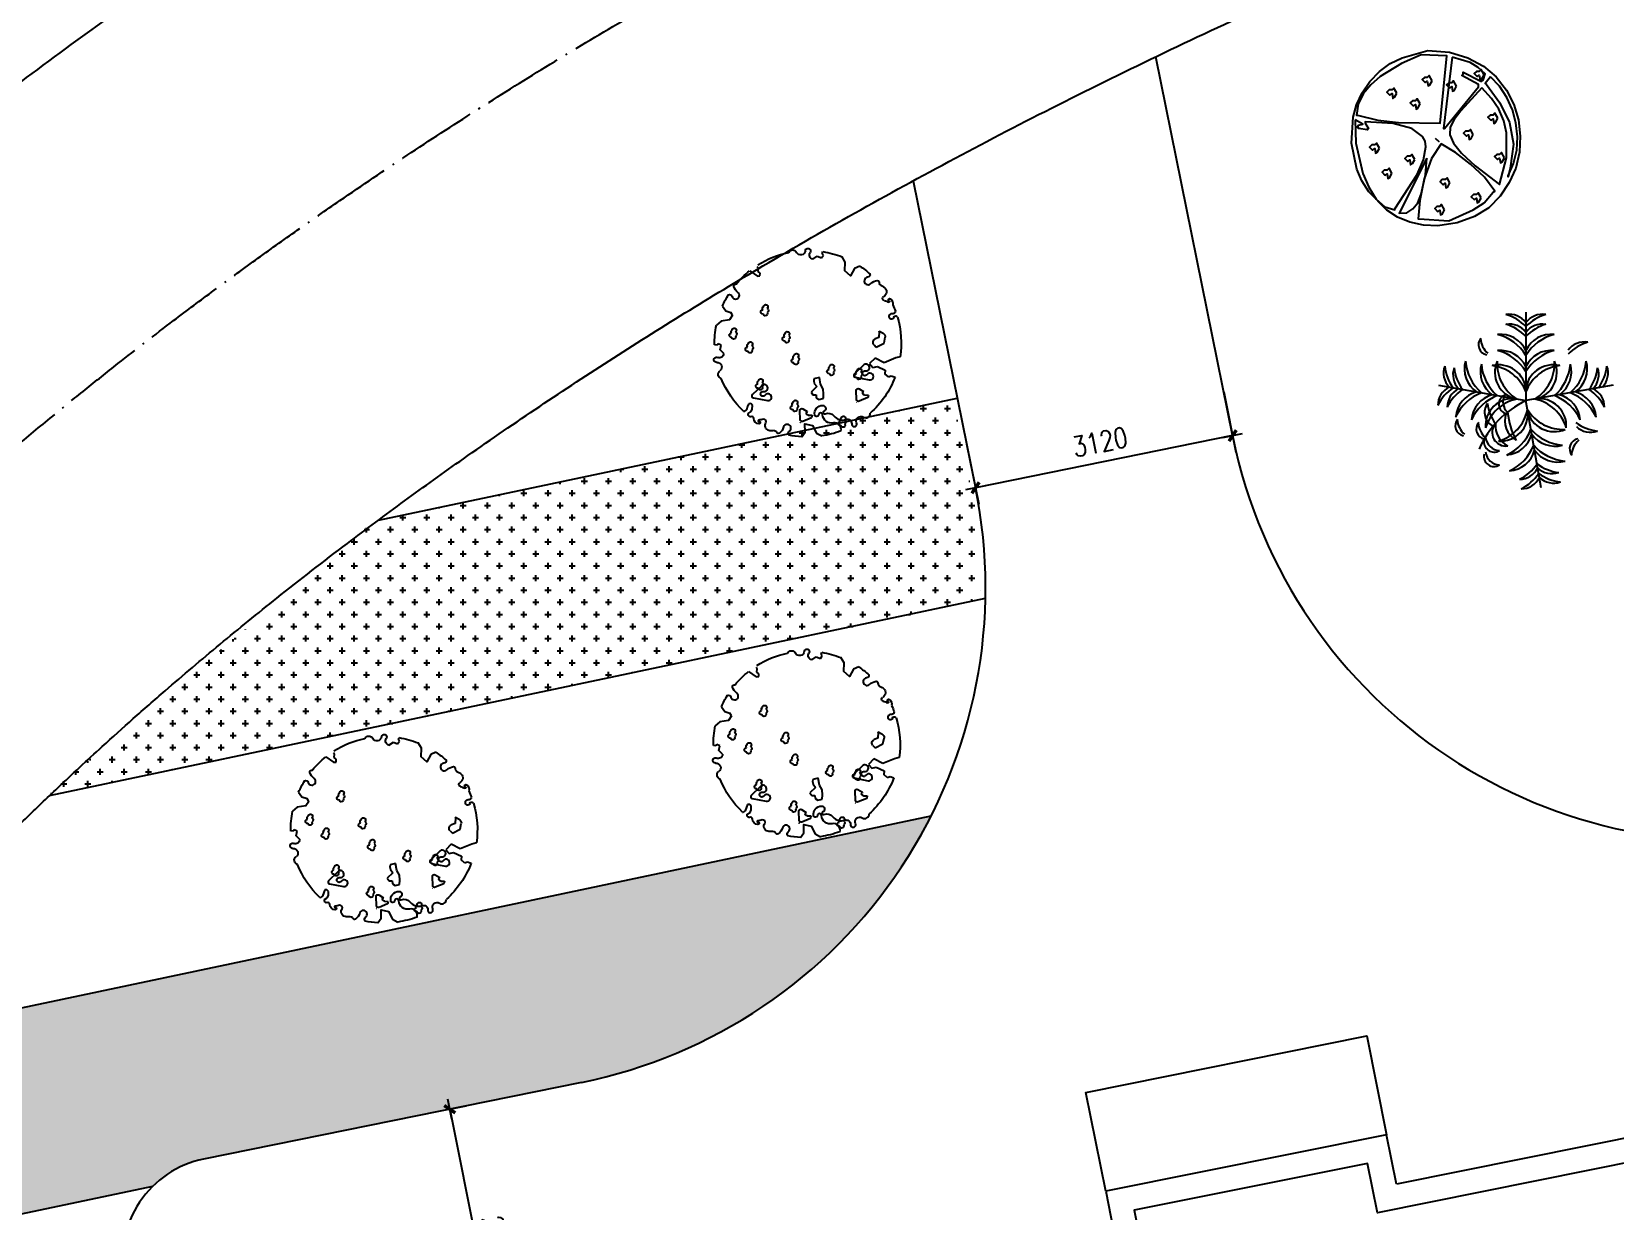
# Model space of a CAD drawing. Extents: x 1035948 to 1665131, y -158296 to 142149.
# Drawn here: x 1353383 to 1372207, y 39292 to 53311 of the extents above; entities that cross this region are included whole.
import ezdxf

# ---------------------------------------------------------------- set-up
doc = ezdxf.new("R2010")
doc.units = 0
doc.header["$LTSCALE"] = 200
doc.header["$MEASUREMENT"] = 0
doc.linetypes.add('ACAD_ISO04W100', pattern=[30.5, 24, -3, 0.5, -3])
doc.layers.get('0').update_dxf_attribs({"linetype": 'CONTINUOUS'})
doc.layers.get('DEFPOINTS').update_dxf_attribs({"linetype": 'CONTINUOUS'})
for name, color, linetype in [('DL', 21, 'CONTINUOUS'), ('LMLK', 123, 'CONTINUOUS'), ('WLL1', 7, 'CONTINUOUS'), ('ZXX', 6, 'ACAD_ISO04W100'), ('夹竹桃', 7, 'CONTINUOUS'), ('景观1', 7, 'CONTINUOUS'), ('桂花', 7, 'CONTINUOUS'), ('紫薇', 7, 'CONTINUOUS'), ('红花继木', 7, 'CONTINUOUS'), ('蜀桧柏', 7, 'CONTINUOUS')]:
    doc.layers.add(name, color=color, linetype=linetype)
doc.styles.add('DIM_FONT', font='SIMPLEX.shx', dxfattribs={"width": 0.8})
doc.styles.add('HZTXT', font='COMPLEX', dxfattribs={"width": 0.75, "bigfont": 'HZTXT'})
doc.dimstyles.new('DIMN80', dxfattribs={"dimscale": 0.8, "dimtxt": 300, "dimasz": 1, "dimexe": 250, "dimexo": 300, "dimgap": 150, "dimtad": 1, "dimdec": 0, "dimzin": 0, "dimdsep": 46, "dimtxsty": 'DIM_FONT', "dimblk": '_DIMX', "dimcen": 0.09, "dimclrt": 7, "dimadec": 0, "dimazin": 0, "dimtfac": 1, "dimtdec": 0, "dimtix": 1, "dimtmove": 2, "dimatfit": 3, "dimldrblk": '_DIMX', "dimfxl": 0, "dimtolj": 1, "dimtzin": 0, "dimarcsym": 0})

# ---------------------------------------------------------------- blocks, each defined once
blk = doc.blocks.new('ZW22')
at = {"layer": '夹竹桃', "color": 3}
for p in [(-13, 2258), (-2229, 398), (2203, 398), (378, -2208)]:
    blk.add_line(p, (-13, 8), dxfattribs=at)
for centre, radius, start, end in [((-431, 1684), 519, 36.29, 99.6243), ((-853, 1076), 1169, 44.0763, 73.3794), ((406, 1684), 519, 80.3757, 143.71), ((827, 1076), 1169, 106.6206, 135.9237), ((-663, 976), 719, 25.2489, 95.3937), ((-1042, 528), 1206, 31.3712, 75.0366), ((-431, 1436), 519, 36.29, 99.6243), ((-853, 828), 1169, 44.0763, 73.3794), ((406, 1436), 519, 80.3757, 143.71), ((827, 828), 1169, 106.6206, 135.9237), ((638, 976), 719, 84.6063, 154.7511), ((1017, 528), 1206, 104.9634, 148.6288), ((-958, 1428), 259, 139.742, 258.7475), ((-607, 1633), 563, 184.618, 228.2106), ((-663, 567), 719, 25.2489, 95.3937), ((-1042, 118), 1206, 31.3712, 75.0366), ((638, 567), 719, 84.6063, 154.7511), ((1017, 118), 1206, 104.9634, 148.6288), ((1477, 982), 519, 80.3757, 143.71), ((1899, 374), 1169, 106.6206, 135.9237), ((-1587, 710), 519, 160.3757, 223.71), ((-915, 1019), 1169, 186.6206, 215.9237), ((-1347, 668), 519, 160.3757, 223.71), ((-675, 977), 1169, 186.6206, 215.9237), ((-854, 817), 719, 164.6063, 234.7511), ((-346, 1112), 1206, 184.9634, 228.6288), ((-451, 745), 719, 164.6063, 234.7511), ((57, 1041), 1206, 184.9634, 228.6288), ((-708, 218), 701, 3.4259, 103.6346), ((-999, -154), 1061, 21.6665, 83.1878), ((-100, 728), 701, 156.3654, 256.5741), ((317, 950), 1061, 176.8122, 238.3335), ((682, 218), 701, 76.3654, 176.5741), ((973, -154), 1061, 96.8122, 158.3335), ((-343, 950), 1061, 301.6665, 3.1878), ((74, 728), 701, 283.4259, 23.6346), ((-83, 1041), 1206, 311.3712, 355.0366), ((425, 745), 719, 305.2489, 15.3937), ((320, 1112), 1206, 311.3712, 355.0366), ((828, 817), 719, 305.2489, 15.3937), ((649, 977), 1169, 324.0763, 353.3794), ((1321, 668), 519, 316.29, 19.6243), ((886, 1019), 1169, 324.0763, 353.3794), ((1558, 710), 519, 316.29, 19.6243), ((-1732, -114), 519, 116.29, 179.6243), ((-1207, -635), 1169, 124.0763, 153.3794), ((-1493, -157), 519, 116.29, 179.6243), ((-967, -677), 1169, 124.0763, 153.3794), ((-1080, -465), 719, 105.2489, 175.3937), ((-704, -916), 1206, 111.3712, 155.0366), ((-677, -536), 719, 105.2489, 175.3937), ((-301, -987), 1206, 111.3712, 155.0366), ((1033, -2187), 2431, 115.4772, 156.6585), ((-341, -640), 701, 83.4259, 183.6346), ((-25, -991), 1061, 101.6665, 163.1878), ((-446, -77), 253, 114.2257, 255.1279), ((-245, -19), 351, 150.4398, 228.6694), ((-1, -991), 1061, 16.8122, 78.3335), ((315, -640), 701, 356.3654, 96.5741), ((275, -987), 1206, 24.9634, 68.6288), ((651, -536), 719, 4.6063, 74.7511), ((678, -916), 1206, 24.9634, 68.6288), ((1054, -465), 719, 4.6063, 74.7511), ((941, -677), 1169, 26.6206, 55.9237), ((1467, -157), 519, 0.3757, 63.71), ((-671, -289), 391, 144.9865, 244.4034), ((124, 84), 1125, 187.5759, 215.8942), ((-1012, -5), 1061, 286.8122, 348.3335), ((-661, -320), 701, 266.3654, 6.5741), ((37, -498), 583, 161.4477, 239.3672), ((1416, -104), 1901, 185.4007, 208.139), ((708, -79), 701, 193.4259, 293.6346), ((930, 338), 1061, 211.6665, 273.1878), ((-1550, -630), 259, 139.742, 258.7475), ((-1199, -426), 563, 184.618, 228.2106), ((-1014, -715), 259, 139.742, 258.7475), ((-664, -510), 563, 184.618, 228.2106), ((-526, -800), 345, 138.8744, 278.9763), ((-226, -635), 562, 173.7536, 244.097), ((-1008, -280), 1206, 294.9634, 338.6288), ((1020, 77), 1206, 221.3712, 265.0366), ((1941, 397), 1169, 234.0763, 263.3794), ((1631, -275), 519, 226.29, 289.6243), ((-823, -1042), 257, 167.0577, 302.8533), ((-676, -897), 360, 185.1845, 268.654), ((-556, -656), 719, 274.6063, 344.7511), ((-936, -683), 1206, 294.9634, 338.6288), ((725, -430), 719, 215.2489, 285.3937), ((1091, -326), 1206, 221.3712, 265.0366), ((1355, -1214), 259, 101.2525, 220.258), ((1705, -1419), 563, 131.7894, 175.382), ((-823, -1408), 257, 167.0577, 302.8533), ((-676, -1264), 360, 185.1845, 268.654), ((-485, -1059), 719, 274.6063, 344.7511), ((-697, -946), 1169, 296.6206, 325.9237), ((796, -833), 719, 215.2489, 285.3937), ((957, -655), 1169, 234.0763, 263.3794), ((-177, -1472), 519, 270.3757, 333.71), ((-655, -1188), 1169, 296.6206, 325.9237), ((-134, -1714), 519, 270.3757, 333.71), ((647, -1327), 519, 226.29, 289.6243), ((999, -896), 1169, 234.0763, 263.3794), ((690, -1568), 519, 226.29, 289.6243)]:
    blk.add_arc(centre, radius, start, end, dxfattribs=at)
at = {"layer": '夹竹桃', "color": 3, "width": 0.8, "flags": 9}
for tag in ['YSIZE', 'XSIZE']:
    blk.add_attdef(tag, (260, -67), '', height=2.5, dxfattribs=at)
blk = doc.blocks.new('ZW05')
at = {"layer": '桂花', "color": 3, "linetype": 'Continuous'}
for points in [[(-114, 1934), (376, 1896), (799, 1768), (1153, 1579), (1447, 1330), (1682, 1028), (1848, 703), (1953, 349), (1991, -21), (1976, -391), (1893, -753), (1742, -1085), (1538, -1395), (1274, -1659), (949, -1862), (557, -2006), (112, -2074), (-220, -2059), (-530, -1991), (-809, -1878), (-1058, -1719), (-1465, -1296), (-1624, -1047), (-1737, -776), (-1866, -187), (-1828, 409), (-1745, 696), (-1616, 968), (-1443, 1224), (-1224, 1451), (-975, 1639), (-703, 1768), (-114, 1934)], [(-266, 1836), (-718, 1639), (-1209, 1337), (-1420, 1149), (-1594, 945), (-1707, 711), (-1752, 455), (-1722, 455), (-1262, 341), (-786, 288), (165, 273), (316, 1813), (-266, 1836)], [(436, 1783), (240, 152), (263, 152), (1040, 1103), (1040, 1156), (663, 1360), (693, 1405), (693, 1436), (1093, 1232), (1115, 1232), (1115, 1254), (1146, 1254), (1191, 1405), (1033, 1549), (851, 1662), (436, 1783)], [(1319, 1330), (1191, 1179), (1221, 1156), (1531, 741), (1750, 288), (1840, -210), (1765, -753), (1719, -957), (1719, -934), (1840, -647), (1916, -346), (1931, -36), (1893, 281), (1818, 575), (1689, 862), (1523, 1119), (1319, 1330)], [(1115, 1081), (640, 553), (482, 356), (391, 183), (384, 9), (466, -187), (655, -413), (965, -700), (1523, -1130), (1682, -519), (1682, 54), (1621, 326), (1508, 590), (1342, 839), (1115, 1081)], [(-1775, 349), (-1760, -187), (-1601, -874), (-1465, -1191), (-1299, -1462), (-1103, -1643), (-869, -1712), (-869, -1689), (-364, -897), (-213, -564), (-160, -270), (-182, -142), (-243, -28), (-484, 152), (-907, 266), (-1548, 304), (-1548, 273), (-1473, 152), (-1495, 152), (-1495, 122), (-1699, 152), (-1699, 175), (-1722, 175), (-1699, 228), (-1601, 251), (-1775, 349)], [(187, -202), (-32, -534), (-198, -1002), (-303, -1493), (-341, -1915), (-318, -1915), (361, -1960), (919, -1712), (1168, -1545), (1380, -1304), (1417, -1281), (1176, -964), (859, -663), (519, -398), (187, -202)], [(59, -74), (134, -149), (59, -74)], [(-137, -526), (-771, -1787), (-598, -1780), (-462, -1689), (-348, -1545), (-266, -1349), (-167, -911), (-137, -526)]]:
    blk.add_lwpolyline(points, dxfattribs=at)
at = {"layer": '桂花', "color": 51, "linetype": 'ByBlock', "elevation": 4620}
for points in [[(1169, 1381), (1102, 1498), (1060, 1457), (993, 1457), (942, 1407), (1009, 1340), (1060, 1373), (1076, 1264), (1119, 1289)], [(-21, 1245), (-88, 1361), (-129, 1320), (-196, 1320), (-247, 1270), (-180, 1203), (-129, 1236), (-113, 1128), (-71, 1152)], [(540, 1122), (473, 1239), (431, 1197), (364, 1197), (313, 1147), (380, 1080), (431, 1113), (447, 1005), (490, 1029)], [(-828, 958), (-895, 1075), (-936, 1033), (-1003, 1033), (-1054, 983), (-987, 916), (-936, 949), (-920, 841), (-877, 865)], [(-294, 712), (-361, 829), (-403, 787), (-470, 787), (-521, 737), (-454, 670), (-403, 703), (-387, 595), (-344, 619)], [(1483, 384), (1416, 501), (1375, 459), (1308, 459), (1257, 409), (1324, 343), (1375, 375), (1391, 267), (1433, 291)], [(923, 15), (856, 132), (814, 90), (747, 90), (696, 41), (763, -26), (814, 6), (830, -102), (873, -78)], [(-1224, -299), (-1291, -182), (-1332, -224), (-1399, -224), (-1451, -274), (-1384, -341), (-1332, -308), (-1317, -416), (-1274, -392)], [(-417, -559), (-484, -442), (-526, -483), (-593, -483), (-644, -533), (-577, -600), (-526, -567), (-510, -676), (-467, -652)], [(1634, -518), (1567, -401), (1525, -442), (1458, -442), (1407, -492), (1474, -559), (1525, -526), (1541, -635), (1584, -611)], [(-937, -873), (-1004, -756), (-1045, -798), (-1112, -798), (-1164, -848), (-1097, -914), (-1045, -882), (-1030, -990), (-987, -966)], [(389, -1092), (322, -975), (281, -1016), (214, -1016), (163, -1066), (230, -1133), (281, -1100), (297, -1209), (339, -1184)], [(1100, -1433), (1033, -1317), (992, -1358), (925, -1358), (874, -1408), (941, -1475), (992, -1442), (1008, -1550), (1051, -1526)], [(266, -1707), (199, -1590), (158, -1631), (91, -1631), (40, -1681), (107, -1748), (158, -1715), (174, -1823), (216, -1799)]]:
    blk.add_lwpolyline(points, close=True, dxfattribs=at)
blk = doc.blocks.new('ZW13')
at = {"layer": '紫薇', "color": 3}
for p, q in [((-1033, 1582), (-1063, 1618)), ((-1046, 1548), (-1033, 1582)), ((-924, 1578), (-990, 1515)), ((-822, 1560), (-924, 1578)), ((243, 1809), (253, 1845)), ((274, 1753), (243, 1809)), ((250, 1705), (274, 1753)), ((274, 1655), (250, 1705)), ((324, 1670), (274, 1655)), ((422, 1828), (324, 1670)), ((-990, 1515), (-1046, 1548)), ((1517, 686), (1559, 736)), ((1568, 611), (1517, 686)), ((1559, 736), (1590, 717)), ((1590, 717), (1631, 741)), ((1532, 513), (1568, 611)), ((1404, -656), (1418, -610)), ((1418, -610), (1460, -598)), ((1460, -598), (1497, -635)), ((-1674, -896), (-1580, -884)), ((-1580, -884), (-1329, -883)), ((-1329, -883), (-1200, -731)), ((-1180, -902), (-1297, -1025)), ((-1200, -731), (-1060, -788)), ((-1091, -884), (-1180, -902)), ((-1060, -788), (-1091, -884)), ((-35, -659), (75, -637)), ((-4, -790), (-35, -659)), ((-17, -900), (-4, -790)), ((13, -991), (-17, -900)), ((75, -637), (95, -676)), ((105, -728), (84, -803)), ((84, -803), (229, -858)), ((95, -676), (105, -728)), ((216, -923), (158, -948)), ((229, -858), (216, -923)), ((1436, -724), (1404, -656)), ((1474, -759), (1436, -724)), ((1540, -768), (1474, -759)), ((1497, -635), (1551, -696)), ((1551, -696), (1600, -704)), ((-1364, -1174), (-1421, -1230)), ((-1302, -1175), (-1364, -1174)), ((-1302, -1175), (-1261, -1091)), ((-1297, -1025), (-1261, -1091)), ((-675, -1166), (-736, -1251)), ((-736, -1251), (-725, -1257)), ((-546, -1346), (-611, -1174)), ((52, -1068), (13, -991)), ((137, -1054), (52, -1068)), ((179, -1005), (137, -1054)), ((158, -948), (179, -1005)), ((-728, -1322), (-797, -1354)), ((-797, -1354), (-767, -1396)), ((-767, -1396), (-581, -1396)), ((-767, -1396), (-767, -1396))]:
    blk.add_line(p, q, dxfattribs=at)
at = {"layer": '紫薇', "color": 6}
for p, q in [((1075, 1145), (1086, 1208)), ((-1538, -337), (-1485, -277)), ((-1481, -278), (-1431, -379)), ((-1482, -524), (-1546, -426)), ((-1307, -535), (-1482, -524)), ((-1431, -379), (-1353, -379)), ((-1285, -480), (-1307, -535)), ((509, -1103), (448, -1188)), ((448, -1188), (459, -1194)), ((638, -1283), (573, -1112)), ((456, -1259), (387, -1292)), ((387, -1292), (417, -1333)), ((417, -1333), (417, -1333)), ((417, -1333), (603, -1333))]:
    blk.add_line(p, q, dxfattribs=at)
at = {"layer": '紫薇', "color": 3}
for points in [[(996, 1554, 0.458896), (940, 1494, -1.384087), (802, 1522, 0.154486), (834, 1666, 0.399915), (802, 1694, 0.046838), (770, 1690, -0.59472)], [(-1754, 851, 0.458896), (-1685, 807, -1.384087), (-1689, 666, 0.154486), (-1836, 672, 0.399915), (-1858, 637, 0.046838), (-1848, 606, -0.59472)], [(1091, -370), (1320, -458, -0.607385), (1327, -523), (1091, -680, -1.869813), (1091, -566, 1.869813), (1091, -484, -1.869813), (1091, -370, -3.299345)], [(-928, -774), (-699, -862, -0.607385), (-692, -927), (-928, -1084, -1.869813), (-928, -969, 1.869813), (-928, -888, -1.869813), (-928, -774, -3.299345)], [(1200, -1282, 0.03423), (1256, -1262, 0.063985), (1294, -1239, 0.500016), (1289, -1073, -0.670073), (1307, -992, 0.019354), (1401, -973, -1.005451), (1407, -997, 1.082377), (1421, -1042, 0.409629), (1480, -903, -0.56295), (1521, -849, 0.100146), (1533, -848, 0.066196)], [(-21, -1800, -0.54974), (57, -1596, 0.452185), (192, -1364, -0.925414), (266, -1332, 0.875639), (338, -1307, 0.465482), (118, -1191, 0.808244), (139, -1309, -0.987341), (138, -1363, 0.341272), (-9, -1474, -0.323697), (-201, -1629, 0.546166), (-271, -1751, -1.29929), (-368, -1773, 0.756879), (-537, -1718, -0.622428), (-692, -1698, -1.164409)], [(961, -1481, 0.458896), (923, -1408, -1.384087), (997, -1288, 0.154486), (1121, -1367, 0.399915), (1158, -1347, 0.046838), (1165, -1315, -0.59472)]]:
    blk.add_lwpolyline(points, format="xyb", dxfattribs=at)
for points in [[(-1627, 1070), (-1512, 1066), (-1383, 963), (-1319, 1100), (-1392, 1256), (-1373, 1376)], [(1189, 1391), (1165, 1279), (1086, 1208)], [(1075, 1145), (1165, 1083), (1331, 1128), (1446, 1088)], [(741, -1606), (644, -1546), (583, -1392), (459, -1479), (445, -1650), (369, -1744)]]:
    blk.add_lwpolyline(points, dxfattribs=at)
for centre, radius, start, end in [((-489, 1800), 86.7, 48.8054, 176.4026), ((-84, 49), 1850, 80.2804, 100.8372), ((-84, 49), 1850, 121.957, 134.1734), ((-795, 1744), 51.7, 27.9173, 237.5825), ((-868, 1630), 83.4, 303.0151, 57.5825), ((-668, 1812), 92.2, 207.9173, 356.4026), ((-84, 49), 1850, 62.488, 74.1006), ((-84, 49), 1850, 62.488, 63.9699), ((-84, 49), 1850, 46.511, 54.4587), ((-84, 49), 1850, 146.511, 154.4587), ((-84, 49), 1850, 21.957, 34.1734), ((-1825, 437), 104, 158.5919, 264.8551), ((-1761, 412), 173, 143.9475, 158.5919), ((-1546, 256), 438, 136.1057, 143.9475), ((-84, 49), 1850, 162.488, 163.9699), ((-1838, 289), 44.5, 309.5553, 84.8551), ((1609, 546), 83.4, 203.0151, 317.5825), ((1753, 318), 92.2, 107.9173, 256.4026), ((1709, 455), 51.7, 287.9173, 137.5825), ((-1848, 175), 108, 142.4288, 217.9242), ((-84, 49), 1850, 178.1396, 182.3727), ((-1915, 227), 23.2, 313.3673, 142.4288), ((-1890, 200), 12.7, 133.3673, 313.9902), ((-1021, -700), 1238, 129.5553, 133.9902), ((-84, 49), 1850, 336.1791, 0.8372), ((1711, 144), 86.7, 308.8054, 76.4026), ((-1808, 85), 168, 222.2525, 236.3782), ((-2163, -40), 263, 335.2731, 339.249), ((-84, 49), 1850, 186.1791, 210.7411), ((-1884, -145), 34.6, 31.2858, 159.249), ((-1891, -39), 18, 236.3782, 309.7518), ((-1838, -103), 64.9, 20.3451, 129.7518), ((-1819, -106), 41.5, 211.2858, 313.2681), ((-1826, -99), 51.6, 313.2681, 20.3451), ((-84, 49), 1850, 330.9986, 332.3727), ((1525, -778), 18, 26.3782, 33.1764), ((1391, -844), 168, 12.2525, 26.3782), ((1760, -913), 263, 125.2731, 127.4492), ((-84, 49), 1850, 223.7489, 250.8372), ((-645, -1187), 36.8, 20.6116, 144.353), ((-743, -1289), 36.8, 294.914, 60.505), ((-581, -1359), 36.8, 270, 20.6116), ((-531, -1393), 2.21, 270, 20.6116), ((-160, -1589), 42.9, 25.545, 262.4723), ((-84, 49), 1850, 296.511, 304.4587), ((-84, 49), 1850, 312.488, 313.9699), ((-142, -1658), 42.9, 138.3085, 269.9924), ((-100, -1709), 42.9, 169.0267, 9.3228), ((-127, -1613), 42.9, 349.4417, 82.4723), ((-70, -1661), 42.9, 286.5981, 110.4312), ((-84, 49), 1850, 271.957, 284.1734)]:
    blk.add_arc(centre, radius, start, end, dxfattribs=at)
at = {"layer": '紫薇', "color": 6}
for centre, radius, start, end in [((405, 1047), 42.9, 25.545, 262.4723), ((423, 978), 42.9, 138.3085, 269.9924), ((438, 1023), 42.9, 349.4417, 82.4723), ((496, 975), 42.9, 286.5981, 110.4312), ((466, 927), 42.9, 169.0267, 9.3228), ((1160, 859), 42.9, 25.545, 262.4723), ((1178, 790), 42.9, 138.3085, 269.9924), ((1220, 739), 42.9, 169.0267, 9.3228), ((1193, 835), 42.9, 349.4417, 82.4723), ((1250, 787), 42.9, 286.5981, 110.4312), ((217, 388), 42.9, 25.545, 262.4723), ((235, 319), 42.9, 138.3085, 269.9924), ((250, 364), 42.9, 349.4417, 82.4723), ((307, 316), 42.9, 286.5981, 110.4312), ((971, 482), 42.9, 25.545, 262.4723), ((989, 413), 42.9, 138.3085, 269.9924), ((1031, 362), 42.9, 169.0267, 9.3228), ((1004, 458), 42.9, 349.4417, 82.4723), ((1061, 410), 42.9, 286.5981, 110.4312), ((277, 268), 42.9, 169.0267, 9.3228), ((-1483, -279), 2.21, 26.4023, 137.9903), ((217, -82), 42.9, 25.545, 262.4723), ((235, -152), 42.9, 138.3085, 269.9924), ((277, -203), 42.9, 169.0267, 9.3228), ((250, -106), 42.9, 349.4417, 82.4723), ((307, -155), 42.9, 286.5981, 110.4312), ((1065, -271), 42.9, 25.545, 262.4723), ((1083, -340), 42.9, 138.3085, 269.9924), ((1098, -295), 42.9, 349.4417, 82.4723), ((1156, -343), 42.9, 286.5981, 110.4312), ((-1484, -386), 73.6, 137.9903, 212.6767), ((-1353, -452), 73.6, 338.152, 90), ((-349, -553), 42.9, 25.545, 262.4723), ((-331, -622), 42.9, 138.3085, 269.9924), ((-316, -577), 42.9, 349.4417, 82.4723), ((-258, -625), 42.9, 286.5981, 110.4312), ((1125, -391), 42.9, 169.0267, 9.3228), ((-820, -836), 42.9, 25.545, 262.4723), ((-802, -905), 42.9, 138.3085, 269.9924), ((-787, -860), 42.9, 349.4417, 82.4723), ((-730, -908), 42.9, 286.5981, 110.4312), ((-289, -673), 42.9, 169.0267, 9.3228), ((594, -930), 42.9, 25.545, 262.4723), ((627, -954), 42.9, 349.4417, 82.4723), ((-760, -956), 42.9, 169.0267, 9.3228), ((441, -1226), 36.8, 294.914, 60.505), ((539, -1125), 36.8, 20.6116, 144.353), ((612, -999), 42.9, 138.3085, 269.9924), ((654, -1050), 42.9, 169.0267, 9.3228), ((684, -1002), 42.9, 286.5981, 110.4312), ((603, -1296), 36.8, 270, 20.6116), ((653, -1331), 2.21, 270, 20.6116)]:
    blk.add_arc(centre, radius, start, end, dxfattribs=at)
at = {"layer": '紫薇', "color": 6, "style": 'HZTXT', "oblique": -180, "text_generation_flag": 4, "width": 0.75, "flags": 9}
for tag in ['YSIZE', 'XSIZE']:
    blk.add_attdef(tag, (-67, 18), '', height=0.433, rotation=180, dxfattribs=at)
blk = doc.blocks.new('_DIMX')
blk.add_line((-150, 0), (150, 0))
at = {"const_width": 50}
blk.add_lwpolyline([(-70, -70), (70, 70)], dxfattribs=at)
blk = doc.blocks.new('*D614')
at = {"layer": 'DEFPOINTS', "color": 0}
for p in [(1367513, 49263), (1364455, 48642), (1364609, 47886)]:
    blk.add_point(p, dxfattribs=at)
at = {"layer": 'WLL1', "color": 0, "lineweight": -2}
for p, q in [((1367561, 49028), (1367706, 48310)), ((1364503, 48407), (1364649, 47690)), ((1367666, 48506), (1364610, 47886))]:
    blk.add_line(p, q, dxfattribs=at)
at = {"layer": 'WLL1', "color": 0, "lineweight": -2, "xscale": 0.8, "yscale": 0.8, "zscale": 0.8}
for p, rotation in [((1367667, 48506), 11.46847344705459), ((1364609, 47886), 191.4684734470546)]:
    blk.add_blockref('_DIMX', p, dxfattribs=dict(at, rotation=rotation))
at = {"layer": 'WLL1', "color": 7, "insert": (1366090, 48431), "char_height": 240, "attachment_point": 5, "rotation": 11.4685, "style": 'DIM_FONT'}
blk.add_mtext('\\A1;3120', dxfattribs=at)
blk = doc.blocks.new('*D615')
at = {"layer": 'DEFPOINTS', "color": 0}
for p in [(1358119, 40447), (1358964, 37462), (1358728, 37415)]:
    blk.add_point(p, dxfattribs=at)
at = {"layer": 'WLL1', "color": 0, "lineweight": -2}
for p, q in [((1358354, 40494), (1358551, 40534)), ((1358355, 40494), (1358964, 37463)), ((1358963, 37462), (1359160, 37501))]:
    blk.add_line(p, q, dxfattribs=at)
at = {"layer": 'WLL1', "color": 0, "lineweight": -2, "xscale": 0.8, "yscale": 0.8, "zscale": 0.8}
for p, rotation in [((1358355, 40495), 101.3581021533423), ((1358964, 37462), 281.3581021533423)]:
    blk.add_blockref('_DIMX', p, dxfattribs=dict(at, rotation=rotation))
at = {"layer": 'WLL1', "color": 7, "insert": (1358895, 39026), "char_height": 240, "attachment_point": 5, "rotation": 281.3581, "style": 'DIM_FONT'}
blk.add_mtext('\\A1;2.6', dxfattribs=at)

msp = doc.modelspace()

# ---------------------------------------------------------------- hatches: boundary and pattern name
at = {"layer": '红花继木', "ltscale": 20}
h = msp.add_hatch(dxfattribs=at)
h.set_pattern_fill('AR-CONC,_O', color=1, scale=60)
h.set_pattern_definition([(50, (382304.2, -26483.74), (430.35611, -37.65128), [45, -495]), (355, (382304.2, -26483.74), (-83.2508, 451.31528), [36, -396]), (100.4514, (382340.05, -26486.9), (347.10563, 413.66373), [38.24411, -420.68527]), (46.1842, (382304.2, -26363.74), (640.34463, -99.3114), [67.5, -742.5]), (96.6356, (382357.55, -26372), (560.79762, 584.47072), [57.36617, -631.0278]), (351.1842, (382304.2, -26363.74), (560.79717, 584.47116), [54, -594]), (21, (382364.2, -26393.74), (358.14423, -241.57133), [45, -495]), (326, (382364.2, -26393.74), (145.9892, 435.09003), [36, -396]), (71.4514, (382394.03, -26413.88), (504.13358, 193.5183), [38.24411, -420.68527]), (37.5, (382304.18, -26483.74), (7.295913, 199.736312), [0, -391.2, 0, -402, 0, -397.5]), (7.5, (382304.18, -26483.74), (157.841722, 236.647027), [0, -229.2, 0, -382.2, 0, -151.5]), (327.5, (382170.38, -26483.74), (320.293462, -13.532923), [0, -150, 0, -468, 0, -621]), (317.5, (382110.38, -26483.74), (349.9117, 60.06299), [0, -195, 0, -310.8, 0, -441])])
h.paths.add_polyline_path([(1364081.42801, 43982.37182), (1350795.03018, 41182.54525), (1348806.58537, 38310.81353), (1354823.59181, 39578.77003, -0.1458782612), (1355428.58161, 39901.36776), (1359204.87351, 40667.49938), (1360145.55012, 40862.8172, 0.2193255786)])
at = {"layer": '蜀桧柏', "ltscale": 20}
h = msp.add_hatch(dxfattribs=at)
h.set_pattern_fill('CROSS', color=60, scale=576, style=0)
h.set_pattern_definition([(0, (382304.18, -26483.74), (144, 144), [72, -216]), (90, (382340.18, -26519.74), (-144, 144), [72, -216])])
h.paths.add_polyline_path([(1364601.5896, 47667.38653), (1364346.92096, 48941.5993), (1357462.74754, 47493.05685), (1353550.61855, 44215.94948), (1364681.85978, 46558.40043)])

# ---------------------------------------------------------------- linework, layer by layer
for p, q in [((1357508.62375, 47502.71101, -27056.10778), (1364392.37865, 48953.31636, -27056.10778)), ((1353596.49476, 44225.60364, -27056.10778), (1364727.45089, 46571.21659, -27056.10778)), ((1350773.44228, 41177.99606, -27056.10778), (1364081.42801, 43982.37182, -27056.10778)), ((1348806.58537, 38310.81353, -27056.10778), (1354823.59181, 39578.77003, -27056.10778)), ((1348806.58537, 38310.81353, -27056.10778), (1354823.59181, 39578.77003, -27056.10778))]:
    msp.add_line(p, q)
for points, knots in [([(1345191.57688, 44954.16871), (1345232.28457, 45006.3661), (1345273.20979, 45058.52391), (1345590.75828, 45460.78437), (1345876.95921, 45809.11127), (1346404.70574, 46426.96365), (1346642.56326, 46697.27845), (1347208.03675, 47321.4834), (1347539.95714, 47674.35349), (1348201.28401, 48352.10522), (1348529.45093, 48677.31226), (1349146.29039, 49268.80055), (1349432.39148, 49535.84357), (1350015.99626, 50066.28426), (1350313.49695, 50329.68087), (1350996.53723, 50918.96068), (1351385.26445, 51243.74004), (1352115.9908, 51835.25017), (1352455.4926, 52102.94253), (1353146.12831, 52633.50383), (1353497.25937, 52896.37229), (1354297.23157, 53480.10734), (1354749.13998, 53799.5973), (1355669.69496, 54430.30522), (1356138.34861, 54741.5265), (1357014.23788, 55305.38567), (1357419.08071, 55559.32814), (1358239.59968, 56060.84402), (1358655.27051, 56308.41503), (1359601.80986, 56857.76494), (1360135.59124, 57157.6889), (1361218.48805, 57746.73101), (1361767.6104, 58035.85199), (1362791.00538, 58557.3299), (1363263.14878, 58791.3526), (1364217.07412, 59251.19667), (1364698.85164, 59477.01711), (1366157.80999, 60141.80057), (1367148.61644, 60568.07542), (1368830.57141, 61250.41661), (1369512.9794, 61516.3191), (1370890.67635, 62031.49763), (1371585.95981, 62280.77415), (1372987.96921, 62762.19294), (1373694.68645, 62994.33394), (1375118.10145, 63441.00821), (1375834.78797, 63655.53841), (1377406.07997, 64103.44509), (1378262.33542, 64333.28605), (1379817.6713, 64725.23353), (1380515.11156, 64891.84199), (1381899.19195, 65204.4664), (1382585.71818, 65350.85581), (1383273.9089, 65488.95214)], [0.58124204702, 0.58124204702, 0.58124204702, 0.58124204702, 0.58673626876, 0.58673626876, 0.62364828014, 0.62364828014, 0.65259600189, 0.65259600189, 0.69083029568, 0.69083029568, 0.72657735452, 0.72657735452, 0.75634514889, 0.75634514889, 0.78611294327, 0.78611294327, 0.82343382226, 0.82343382226, 0.85477066045, 0.85477066045, 0.88610749863, 0.88610749863, 0.9250346079, 0.9250346079, 0.96396171717, 0.96396171717, 0.99656350244, 0.99656350244, 1.02916528771, 1.02916528771, 1.06988548395, 1.06988548395, 1.11060568018, 1.11060568018, 1.14479067796, 1.14479067796, 1.17897567574, 1.17897567574, 1.2473456713, 1.2473456713, 1.29320663265, 1.29320663265, 1.33906759401, 1.33906759401, 1.38492855536, 1.38492855536, 1.43078951672, 1.43078951672, 1.48488362335, 1.48488362335, 1.52851504439, 1.52851504439, 1.57117558727, 1.57117558727, 1.57117558727, 1.57117558727]), ([(1349386.06264, 39291.84993), (1349502.08081, 39466.44277), (1349621.94408, 39641.65577), (1349885.46301, 40015.974), (1350030.17506, 40215.21038), (1350284.87441, 40555.23542), (1350392.35276, 40695.74078), (1350612.16108, 40977.18102), (1350724.4899, 41118.11335), (1350953.97884, 41400.29792), (1351071.14232, 41541.55403), (1351310.28428, 41824.28651), (1351432.26234, 41965.76346), (1351805.38936, 42390.38574), (1352063.73441, 42673.71868), (1352528.31088, 43164.97333), (1352730.19091, 43372.96501), (1353059.73674, 43703.83787), (1353184.12739, 43826.86978), (1353436.43327, 44072.71539), (1353564.344, 44195.52502), (1353866.9365, 44481.81268), (1354042.97697, 44645.18065), (1354343.96127, 44919.17484), (1354467.25713, 45029.97222), (1354716.65633, 45251.21943), (1354842.76161, 45361.67119), (1355184.25387, 45656.98957), (1355402.17611, 45841.50788), (1355845.72531, 46209.24721), (1356071.35431, 46392.47148), (1356574.43973, 46792.63676), (1356853.48555, 47009.25451), (1357361.42677, 47394.09515), (1357588.31787, 47562.78014), (1358048.46221, 47898.48462), (1358281.71788, 48065.50638), (1358798.11712, 48428.41956), (1359082.50494, 48623.93811), (1359659.79287, 49012.20273), (1359952.69013, 49204.94512), (1360546.73246, 49587.41637), (1360847.88375, 49777.14855), (1361458.17602, 50153.37344), (1361767.31782, 50339.86822), (1362462.57785, 50750.2825), (1362850.58178, 50973.34744), (1363637.63083, 51413.96222), (1364036.66517, 51631.50532), (1364845.25213, 52060.71297), (1365254.80104, 52272.37389), (1366083.88266, 52689.47115), (1366503.41648, 52894.90621), (1367351.92243, 53299.2226), (1367780.89868, 53498.10438), (1368647.73372, 53889.00164), (1369085.5981, 54081.01875), (1369969.64397, 54457.89033), (1370415.83128, 54642.74712), (1371315.94852, 55005.01772), (1371769.88341, 55182.43406), (1372684.91292, 55529.55927), (1373146.01137, 55699.27036), (1374074.77603, 56030.73604), (1374542.44332, 56192.49287), (1375483.75162, 56507.81639), (1375957.38858, 56661.38279), (1377049.47248, 57003.8375), (1377669.72029, 57189.90087), (1378917.8437, 57547.53976), (1379545.72467, 57719.11425), (1380807.76815, 58047.37869), (1381441.93632, 58204.06944), (1382715.19621, 58502.21177), (1383354.2925, 58643.66573), (1384194.01263, 58818.82097), (1384393.03016, 58859.54969), (1384592.19851, 58899.52607)], [6.7968349844, 6.7968349844, 6.7968349844, 6.7968349844, 6.8201822154, 6.8201822154, 6.8465619142, 6.8465619142, 6.8650815325, 6.8650815325, 6.8836011507, 6.8836011507, 6.9021207689, 6.9021207689, 6.9206403872, 6.9206403872, 6.9576796236, 6.9576796236, 6.9848928071, 6.9848928071, 7.0010181455, 7.0010181455, 7.0171434839, 7.0171434839, 7.0386520253, 7.0386520253, 7.0532873527, 7.0532873527, 7.0679226802, 7.0679226802, 7.0924865927, 7.0924865927, 7.1170505052, 7.1170505052, 7.146352204, 7.146352204, 7.1694013604, 7.1694013604, 7.1924505167, 7.1924505167, 7.219755938, 7.219755938, 7.2470613592, 7.2470613592, 7.2743667805, 7.2743667805, 7.3016722018, 7.3016722018, 7.3350175099, 7.3350175099, 7.3683628181, 7.3683628181, 7.4017081262, 7.4017081262, 7.4350534343, 7.4350534343, 7.4683987425, 7.4683987425, 7.5017440506, 7.5017440506, 7.5350893588, 7.5350893588, 7.5684346669, 7.5684346669, 7.6017799751, 7.6017799751, 7.6351252832, 7.6351252832, 7.6684705913, 7.6684705913, 7.7115779688, 7.7115779688, 7.7546853463, 7.7546853463, 7.7977927237, 7.7977927237, 7.8409001012, 7.8409001012, 7.8542751994, 7.8542751994, 7.8542751994, 7.8542751994])]:
    msp.add_open_spline(points, degree=3, knots=knots)
at = {"layer": 'DL'}
for p, q in [((1367669.1946, 48493.65586), (1366752.27774, 53013.17389)), ((1363867.98232, 51538.08578), (1364608.89507, 47886.09871)), ((1363867.98232, 51538.08578), (1364608.89507, 47886.09871)), ((1359921.66177, 40812.92092), (1355428.58161, 39901.36776)), ((1359921.66177, 40812.92092), (1355428.58161, 39901.36776))]:
    msp.add_line(p, q, dxfattribs=at)
for centre, radius, start, end in [((1373549.40014, 49686.62811), 6000, 191.468473448, 281.448582828), ((1358728.68952, 46693.12646), 6000, 281.468473447, 11.468473448), ((1358728.68952, 46693.12646), 6000, 281.468473447, 11.468473448), ((1355667.17606, 38725.32665), 1200, 101.468473447, 191.468473448), ((1355667.17606, 38725.32665), 1200, 101.468473447, 191.468473448)]:
    msp.add_arc(centre, radius, start, end, dxfattribs=at)
at = {"layer": 'LMLK'}
for p, q in [((1386029.12791, 42904.56306), (1369616.16827, 39601.73653)), ((1369498.004, 40189.9858), (1366156.74814, 39518.81272)), ((1369616.16827, 39601.73653), (1369498.004, 40189.9858)), ((1366156.74814, 39518.81272), (1366274.91242, 38930.56345))]:
    msp.add_line(p, q, dxfattribs=at)
msp.add_lwpolyline([(1386368.38137, 42679.05863), (1369390.54702, 39262.56076), (1369272.3632, 39850.9073), (1366495.82665, 39293.17192), (1366613.99092, 38704.92265), (1358260.85128, 37026.98994), (1359976.59656, 28485.61054), (1361741.34437, 28840.10336), (1362804.82285, 23545.85993), (1367040.2176, 24396.64271), (1367252.91329, 23337.79403), (1374735.44401, 24840.84361)], dxfattribs=at)
at = {"layer": 'ZXX', "ltscale": 0.2}
msp.add_open_spline([(1347841.099, 42887.85979), (1347983.41402, 43070.34305), (1348128.97645, 43252.66378), (1348385.52846, 43566.6578), (1348494.98004, 43698.43034), (1348828.37829, 44093.33503), (1349057.3782, 44356.06531), (1349591.17174, 44949.58905), (1349899.96789, 45279.9581), (1350335.91877, 45729.07474), (1350454.0411, 45849.12664), (1350693.05725, 46088.79864), (1350813.94882, 46208.41659), (1351180.73481, 46566.56164), (1351430.74168, 46804.38051), (1351836.45379, 47180.46403), (1351988.6394, 47319.43275), (1352336.98503, 47632.81159), (1352534.23307, 47806.98277), (1352881.05872, 48107.6134), (1353029.29525, 48234.38899), (1353328.84451, 48487.16315), (1353480.15469, 48613.15968), (1353887.38208, 48947.79896), (1354145.98413, 49155.71233), (1354626.72734, 49533.91923), (1354847.58578, 49704.59382), (1355389.80732, 50116.21932), (1355714.02627, 50356.24017), (1356373.41603, 50832.325), (1356708.59741, 51068.39699), (1357574.83338, 51663.59139), (1358113.24644, 52019.78266), (1359214.14665, 52721.07149), (1359776.62088, 53066.16053), (1360716.51163, 53621.51038), (1361087.17716, 53835.34055), (1361762.99889, 54215.95859), (1362066.56288, 54383.6636), (1362758.04877, 54758.37052), (1363147.58473, 54964.38312), (1363994.4811, 55401.46421), (1364453.20625, 55631.61969), (1365381.09776, 56084.11171), (1365850.27233, 56306.45111), (1366648.37939, 56673.90008), (1366974.68467, 56821.17347), (1367631.70319, 57111.82718), (1367962.41225, 57255.20609), (1368637.53945, 57542.01383), (1368982.07912, 57685.32674), (1369657.39859, 57960.30662), (1369987.98055, 58092.19844), (1370652.73149, 58352.00773), (1370986.90316, 58479.92617), (1371727.61075, 58757.55916), (1372134.92987, 58906.36138), (1372954.15368, 59197.94177), (1373366.05874, 59340.71959), (1374194.12497, 59620.12822), (1374610.28303, 59756.75864), (1375513.74079, 60045.21924), (1376001.71963, 60195.95931), (1376982.37676, 60488.81155), (1377475.04909, 60630.92189), (1378464.53292, 60906.34378), (1378961.34565, 61039.65672), (1379925.79505, 61288.86652), (1380393.20808, 61405.33199), (1381330.69178, 61630.32902), (1381800.75742, 61738.85942), (1382743.07397, 61947.87328), (1383215.32723, 62048.35791), (1383770.58779, 62161.51005), (1383852.76558, 62178.12833), (1383934.9679, 62194.62352)], degree=3, knots=[0.58124204702, 0.58124204702, 0.58124204702, 0.58124204702, 0.60258732806, 0.60258732806, 0.61804589231, 0.61804589231, 0.6489630208, 0.6489630208, 0.68808362075, 0.68808362075, 0.70238937698, 0.70238937698, 0.71669513321, 0.71669513321, 0.74530664567, 0.74530664567, 0.76214742067, 0.76214742067, 0.78339205594, 0.78339205594, 0.79896299185, 0.79896299185, 0.81453392776, 0.81453392776, 0.84045423676, 0.84045423676, 0.86196598408, 0.86196598408, 0.89260981339, 0.89260981339, 0.9232536427, 0.9232536427, 0.97057028485, 0.97057028485, 1.017886927, 1.017886927, 1.04806975996, 1.04806975996, 1.07226577959, 1.07226577959, 1.10268979652, 1.10268979652, 1.13771130939, 1.13771130939, 1.17273282227, 1.17273282227, 1.19666801674, 1.19666801674, 1.22060321122, 1.22060321122, 1.24522314189, 1.24522314189, 1.26856738747, 1.26856738747, 1.29191163305, 1.29191163305, 1.32004971701, 1.32004971701, 1.34818780098, 1.34818780098, 1.37632588494, 1.37632588494, 1.40898991409, 1.40898991409, 1.44165394324, 1.44165394324, 1.47431797239, 1.47431797239, 1.50483735161, 1.50483735161, 1.53535673083, 1.53535673083, 1.56587611006, 1.56587611006, 1.57117558727, 1.57117558727, 1.57117558727, 1.57117558727], dxfattribs=at)
at = {"layer": '景观1'}
msp.add_lwpolyline([(1366156.74814, 39518.81272), (1365920.41959, 40695.31126), (1369261.67545, 41366.48434), (1369498.004, 40189.9858)], dxfattribs=at)

# ---------------------------------------------------------------- block references
at = {"layer": '夹竹桃', "ltscale": 20, "xscale": 0.4680000001098961, "yscale": 0.4680000000007567, "zscale": 0.468}
msp.add_blockref('ZW22', (1371160.50566, 48918.50608, -27056.10778), dxfattribs=at)
at = {"layer": '桂花', "ltscale": 20, "xscale": 0.5201999999117106, "yscale": 0.5201999999990221, "zscale": 0.5202}
msp.add_blockref('ZW05', (1370049.51541, 52080.61279, -54112.21556), dxfattribs=at)
at = {"layer": '紫薇', "ltscale": 20, "xscale": -0.6000000000276012, "yscale": 0.5999999999985448, "zscale": 0.6, "rotation": 22.71620430575141}
for p in [(1362580.1692, 49553.11269), (1362566.57325, 44787.01128), (1357538.84552, 43771.92985)]:
    msp.add_blockref('ZW13', p, dxfattribs=at)

# ---------------------------------------------------------------- dimensions: what is measured, and where the dimension line sits
at = {"layer": 'WLL1'}
dim = msp.add_aligned_dim(p1=(1367513.15121, 49262.79965), p2=(1364455.44611, 48642.45444), distance=771.76458, dimstyle='DIMN80', dxfattribs=at)
dim.commit()
dim.dimension.update_dxf_attribs({"geometry": '*D614', "text_midpoint": (1366090.02872, 48431.47954)})
dim = msp.add_aligned_dim(p1=(1358118.9379, 40447.18548), p2=(1358728.10646, 37414.60261), distance=241.02342, text='2.6', dimstyle='DIMN80', dxfattribs=at)
dim.commit()
dim.dimension.update_dxf_attribs({"geometry": '*D615', "text_midpoint": (1358895.12497, 39025.62702)})

doc.saveas('drawing.dxf')
